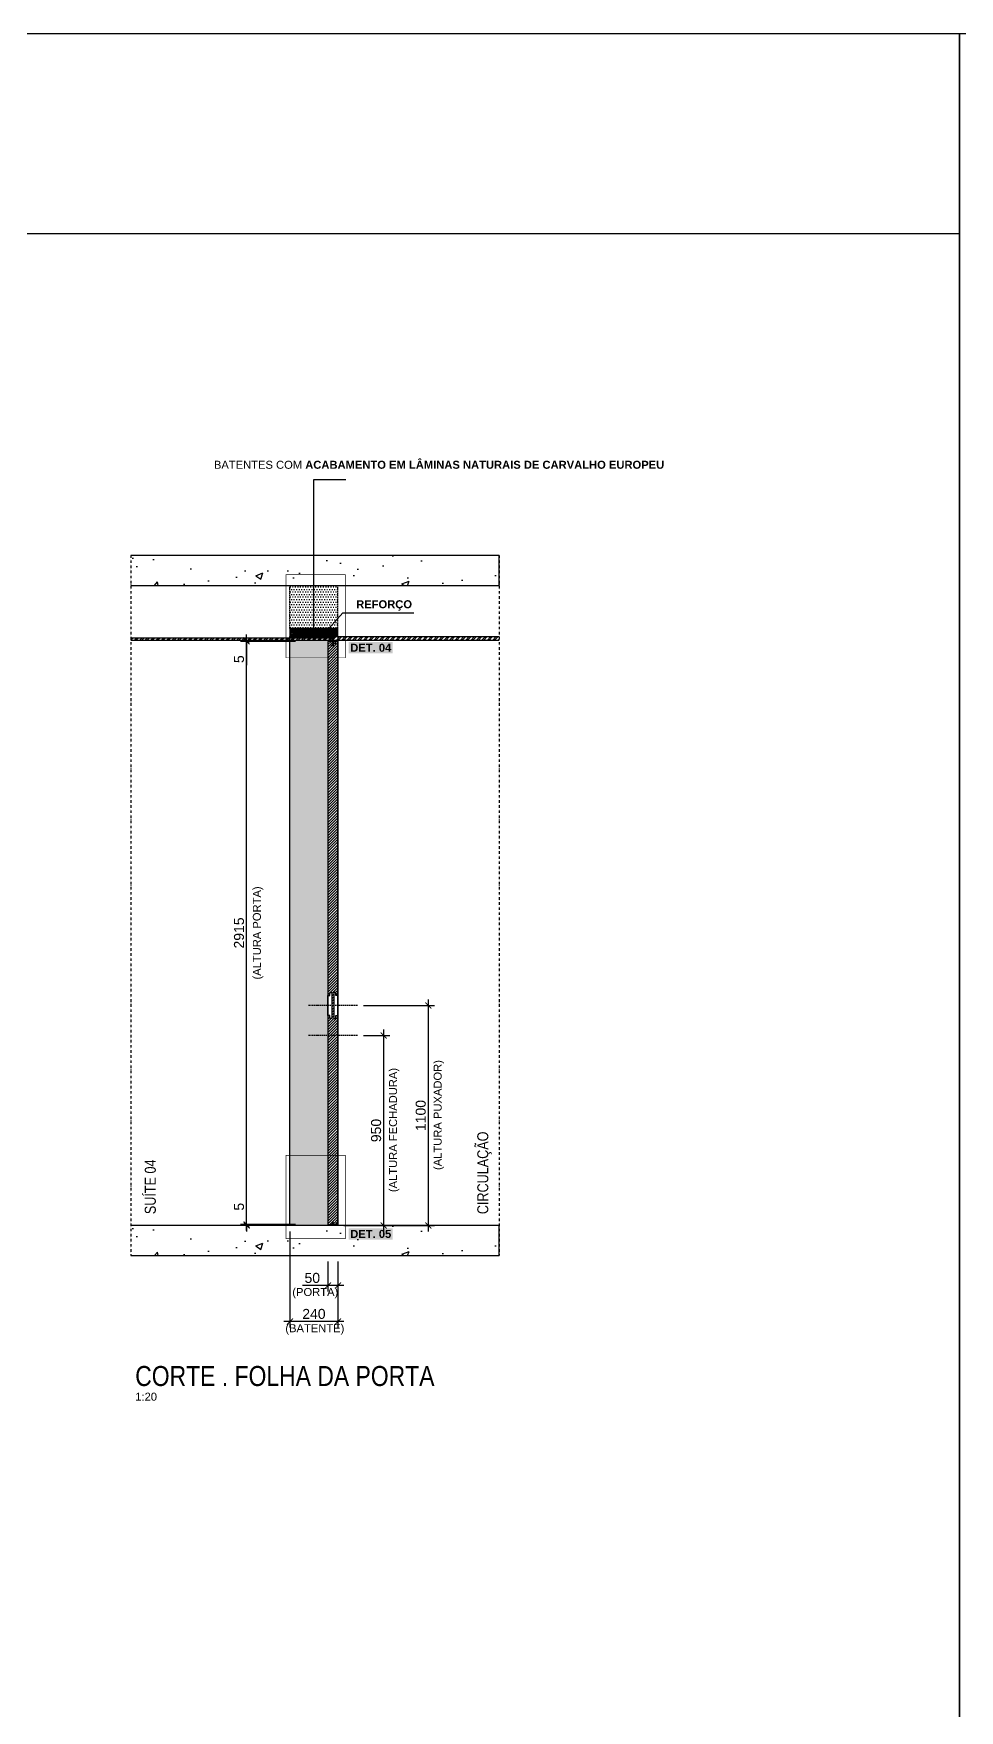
# Model space of a CAD drawing. Header units: millimetres. Extents: x -63251 to 507826, y 5339 to 217512.
# Drawn here: x 60135 to 64762, y 91065 to 99447 of the extents above; entities that cross this region are included whole.
import ezdxf
from ezdxf import colors
from ezdxf.entities.mleader import LeaderData, LeaderLine
from ezdxf.math import Vec2, Vec3

# ---------------------------------------------------------------- set-up
doc = ezdxf.new("R2010")
doc.units = ezdxf.units.MM
doc.header["$PDMODE"] = 3
doc.linetypes.add('TRAÇO 1-1', pattern=[9.525, 6.35, -3.175])
doc.linetypes.add('TRAÇO E PONTO 1-1', pattern=[25.4, 12.7, -6.35, 0, -6.35])
for name, color, linetype in [('_COMENTÁRIOS ARQ', 30, 'Continuous'), ('COTAS', 9, 'Continuous'), ('DETALHE', 10, 'Continuous'), ('FERRAGEM', 3, 'Continuous'), ('FERRAGENS', 3, 'Continuous'), ('GESSO', 1, 'Continuous'), ('HACHURA', 21, 'Continuous'), ('MARCENARIA', 4, 'Continuous'), ('MARCENARIA . M', 4, 'Continuous'), ('PAREDE', 94, 'Continuous'), ('PROJEÇÃO', 8, 'Continuous'), ('TEXTO', 105, 'Continuous'), ('TEXTO TRAÇO PONTO', 105, 'TRAÇO E PONTO 1-1')]:
    doc.layers.add(name, color=color, linetype=linetype)
doc.layers.add('ARQ-COTA', color=12, linetype='Continuous', lineweight=9)
doc.styles.add('1-1', font='arial.ttf', dxfattribs={"height": 0.2})
doc.styles.add('PADRÃO', font='arial.ttf')
doc.styles.add('TITULO', font='swissck.ttf')
doc.dimstyles.new('1-2', dxfattribs={"dimscale": 2, "dimtxt": 2.5, "dimasz": 1.5, "dimexe": 1.5, "dimexo": 1.5, "dimtad": 1, "dimtxsty": 'PADRÃO', "dimblk": 'ARCHTICK', "dimcen": 2.5, "dimdle": 1.5, "dimclrd": 9, "dimclre": 9, "dimclrt": 6, "dimadec": 0, "dimazin": 0, "dimtfac": 1, "dimtmove": 0, "dimatfit": 3, "dimfxl": 1.25, "dimlwd": -1, "dimlwe": -1, "dimarcsym": 0})
doc.dimstyles.new('1-20', dxfattribs={"dimscale": 20, "dimtxt": 2.5, "dimasz": 1.5, "dimexe": 1.5, "dimexo": 1.5, "dimtad": 1, "dimtxsty": 'PADRÃO', "dimblk": 'ARCHTICK', "dimcen": 2.5, "dimdle": 1.5, "dimclrd": 9, "dimclre": 9, "dimclrt": 6, "dimadec": 0, "dimazin": 0, "dimtfac": 1, "dimtmove": 0, "dimatfit": 3, "dimfxl": 1.25, "dimlwd": -1, "dimlwe": -1, "dimarcsym": 0})

# ---------------------------------------------------------------- blocks, each defined once
blk = doc.blocks.new('_ArchTick')
at = {"color": 0, "linetype": 'ByBlock', "const_width": 0.15}
blk.add_lwpolyline([(-0.5, -0.5), (0.5, 0.5)], dxfattribs=at)
blk = doc.blocks.new('*D1468')
at = {"layer": 'Defpoints', "color": 0, "transparency": 16777216}
for p in [(61753.1, 94589), (62107.9, 94589), (61884.9, 93489)]:
    blk.add_point(p, dxfattribs=at)
at = {"layer": 'PAREDE', "color": 9, "transparency": 16777216}
for p, q in [((61783.1, 94589), (62137.9, 94589)), ((62107.9, 93459), (62107.9, 94619)), ((61914.9, 93489), (62137.9, 93489))]:
    blk.add_line(p, q, dxfattribs=at)
at = {"layer": 'PAREDE', "color": 9, "transparency": 16777216, "xscale": 30, "yscale": 30, "zscale": 30}
for p, rotation in [((62107.9, 94589), 90), ((62107.9, 93489), 270)]:
    blk.add_blockref('_ArchTick', p, dxfattribs=dict(at, rotation=rotation))
at = {"layer": 'PAREDE', "color": 6, "transparency": 16777216, "insert": (62069.9, 94039), "char_height": 50, "attachment_point": 5, "rotation": 90, "style": 'PADRÃO'}
blk.add_mtext('1100', dxfattribs=at)
blk = doc.blocks.new('*D1469')
at = {"layer": 'Defpoints', "color": 0, "transparency": 16777216}
for p in [(61753.1, 94439), (61884.9, 94439), (61655.9, 93489)]:
    blk.add_point(p, dxfattribs=at)
at = {"layer": 'PAREDE', "color": 9, "transparency": 16777216}
for p, q in [((61884.9, 93459), (61884.9, 94469)), ((61783.1, 94439), (61914.9, 94439)), ((61685.9, 93489), (61914.9, 93489))]:
    blk.add_line(p, q, dxfattribs=at)
at = {"layer": 'PAREDE', "color": 9, "transparency": 16777216, "xscale": 30, "yscale": 30, "zscale": 30}
for p, rotation in [((61884.9, 94439), 90), ((61884.9, 93489), 270)]:
    blk.add_blockref('_ArchTick', p, dxfattribs=dict(at, rotation=rotation))
at = {"layer": 'PAREDE', "color": 6, "transparency": 16777216, "insert": (61846.9, 93964), "char_height": 50, "attachment_point": 5, "rotation": 90, "style": 'PADRÃO'}
blk.add_mtext('950', dxfattribs=at)
blk = doc.blocks.new('*D1470')
at = {"layer": 'Defpoints', "color": 0, "transparency": 16777216}
for p in [(61199.5, 96409), (61473.5, 96409), (61473.5, 93494)]:
    blk.add_point(p, dxfattribs=at)
at = {"layer": 'MARCENARIA . M', "color": 9, "transparency": 16777216}
for p, q in [((61443.5, 96409), (61169.5, 96409)), ((61199.5, 93464), (61199.5, 96439)), ((61443.5, 93494), (61169.5, 93494))]:
    blk.add_line(p, q, dxfattribs=at)
at = {"layer": 'MARCENARIA . M', "color": 9, "transparency": 16777216, "xscale": 30, "yscale": 30, "zscale": 30}
for p, rotation in [((61199.5, 96409), 90), ((61199.5, 93494), 270)]:
    blk.add_blockref('_ArchTick', p, dxfattribs=dict(at, rotation=rotation))
at = {"layer": 'MARCENARIA . M', "color": 6, "transparency": 16777216, "insert": (61161.5, 94951.5), "char_height": 50, "attachment_point": 5, "rotation": 90, "style": 'PADRÃO'}
blk.add_mtext('2915', dxfattribs=at)
blk = doc.blocks.new('*D1471')
at = {"layer": 'Defpoints', "color": 0, "transparency": 16777216}
for p in [(61199.5, 96409), (61473.5, 96414), (61473.5, 96409)]:
    blk.add_point(p, dxfattribs=at)
at = {"layer": 'MARCENARIA . M', "color": 9, "transparency": 16777216}
for p, q in [((61443.5, 96414), (61169.5, 96414)), ((61443.5, 96409), (61169.5, 96409)), ((61199.5, 96414), (61199.5, 96444)), ((61199.5, 96414), (61199.5, 96409)), ((61199.5, 96409), (61199.5, 96290.8))]:
    blk.add_line(p, q, dxfattribs=at)
at = {"layer": 'MARCENARIA . M', "color": 9, "transparency": 16777216, "xscale": 30, "yscale": 30, "zscale": 30}
for p, rotation in [((61199.5, 96414), 270), ((61199.5, 96409), 90)]:
    blk.add_blockref('_ArchTick', p, dxfattribs=dict(at, rotation=rotation))
at = {"layer": 'MARCENARIA . M', "color": 6, "transparency": 16777216, "insert": (61161.6, 96319.9), "char_height": 50, "attachment_point": 5, "rotation": 90, "style": 'PADRÃO'}
blk.add_mtext('5', dxfattribs=at)
blk = doc.blocks.new('*D1472')
at = {"layer": 'Defpoints', "color": 0, "transparency": 16777216}
for p in [(61199.5, 93494), (61473.5, 93494), (61473.5, 93489)]:
    blk.add_point(p, dxfattribs=at)
at = {"layer": 'MARCENARIA . M', "color": 9, "transparency": 16777216}
for p, q in [((61199.5, 93494), (61199.5, 93612.1)), ((61443.5, 93494), (61169.5, 93494)), ((61443.5, 93489), (61169.5, 93489)), ((61199.5, 93489), (61199.5, 93494)), ((61199.5, 93489), (61199.5, 93459))]:
    blk.add_line(p, q, dxfattribs=at)
at = {"layer": 'MARCENARIA . M', "color": 9, "transparency": 16777216, "xscale": 30, "yscale": 30, "zscale": 30}
for p, rotation in [((61199.5, 93494), 270), ((61199.5, 93489), 90)]:
    blk.add_blockref('_ArchTick', p, dxfattribs=dict(at, rotation=rotation))
at = {"layer": 'MARCENARIA . M', "color": 6, "transparency": 16777216, "insert": (61161.6, 93583), "char_height": 50, "attachment_point": 5, "rotation": 90, "style": 'PADRÃO'}
blk.add_mtext('5', dxfattribs=at)
blk = doc.blocks.new('*D1473')
at = {"layer": 'Defpoints', "color": 0, "transparency": 16777216}
for p in [(61605.9, 93339), (61655.9, 93339), (61605.9, 93189)]:
    blk.add_point(p, dxfattribs=at)
at = {"layer": 'PAREDE', "color": 9, "transparency": 16777216}
for p, q in [((61605.9, 93309), (61605.9, 93159)), ((61655.9, 93309), (61655.9, 93159)), ((61605.9, 93189), (61479.5, 93189)), ((61685.9, 93189), (61605.9, 93189))]:
    blk.add_line(p, q, dxfattribs=at)
at = {"layer": 'PAREDE', "color": 9, "transparency": 16777216, "xscale": 30, "yscale": 30, "zscale": 30, "rotation": 180}
blk.add_blockref('_ArchTick', (61605.9, 93189), dxfattribs=at)
at = {"layer": 'PAREDE', "color": 9, "transparency": 16777216, "xscale": 30, "yscale": 30, "zscale": 30}
blk.add_blockref('_ArchTick', (61655.9, 93189), dxfattribs=at)
at = {"layer": 'PAREDE', "color": 6, "transparency": 16777216, "insert": (61527.7, 93227), "char_height": 50, "attachment_point": 5, "style": 'PADRÃO'}
blk.add_mtext('50', dxfattribs=at)
blk = doc.blocks.new('*D1474')
at = {"layer": 'Defpoints', "color": 0, "transparency": 16777216}
for p in [(61415.9, 93489), (61655.9, 93189), (61415.9, 93009)]:
    blk.add_point(p, dxfattribs=at)
at = {"layer": 'PAREDE', "color": 9, "transparency": 16777216}
for p, q in [((61415.9, 93459), (61415.9, 92979)), ((61655.9, 93159), (61655.9, 92979)), ((61685.9, 93009), (61385.9, 93009))]:
    blk.add_line(p, q, dxfattribs=at)
at = {"layer": 'PAREDE', "color": 9, "transparency": 16777216, "xscale": 30, "yscale": 30, "zscale": 30, "rotation": 180}
blk.add_blockref('_ArchTick', (61415.9, 93009), dxfattribs=at)
at = {"layer": 'PAREDE', "color": 9, "transparency": 16777216, "xscale": 30, "yscale": 30, "zscale": 30}
blk.add_blockref('_ArchTick', (61655.9, 93009), dxfattribs=at)
at = {"layer": 'PAREDE', "color": 6, "transparency": 16777216, "insert": (61535.9, 93047), "char_height": 50, "attachment_point": 5, "style": 'PADRÃO'}
blk.add_mtext('240', dxfattribs=at)
blk = doc.blocks.new('ESCOVA DE VEDAÇÃO')
at = {"layer": 'FERRAGEM'}
blk.add_lwpolyline([(-1.5, -4), (1.5, -4), (2, -0.5, 0.25), (-2, -0.5)], format="xyb", close=True, dxfattribs=at)
at = {"layer": 'FERRAGEM', "color": 8}
for points in [[(-1, -4), (-3, -16)], [(-0.8, -4), (-2.3, -16)], [(-0.6, -4), (-1.6, -16)], [(-0.3, -4), (-1, -16)], [(-0.2, -4), (-0.4, -16)], [(0.1, -4), (0.3, -16)], [(0.3, -4), (1, -16)], [(0.6, -4), (1.6, -16)], [(0.8, -4), (2.3, -16)], [(1, -4), (3, -16)]]:
    blk.add_lwpolyline(points, dxfattribs=at)
blk = doc.blocks.new('*D1129')
at = {"layer": 'ARQ-COTA', "color": 9, "transparency": 16777216}
for p, q in [((61628.9, 96394.9), (61628.9, 96384.6)), ((61632.9, 96394.9), (61632.9, 96384.6)), ((61628.9, 96387.6), (61620, 96387.6)), ((61635.9, 96387.6), (61628.9, 96387.6))]:
    blk.add_line(p, q, dxfattribs=at)
at = {"layer": 'Defpoints', "color": 0, "transparency": 16777216}
for p in [(61628.9, 96397.9), (61632.9, 96397.9), (61628.9, 96387.6)]:
    blk.add_point(p, dxfattribs=at)
at = {"layer": 'ARQ-COTA', "color": 9, "transparency": 16777216, "xscale": 3, "yscale": 3, "zscale": 3, "rotation": 180}
blk.add_blockref('_ArchTick', (61628.9, 96387.6), dxfattribs=at)
at = {"layer": 'ARQ-COTA', "color": 9, "transparency": 16777216, "xscale": 3, "yscale": 3, "zscale": 3}
blk.add_blockref('_ArchTick', (61632.9, 96387.6), dxfattribs=at)
at = {"layer": 'ARQ-COTA', "color": 6, "transparency": 16777216, "insert": (61623, 96391.4), "char_height": 5, "attachment_point": 5, "style": 'PADRÃO'}
blk.add_mtext('4', dxfattribs=at)
blk = doc.blocks.new('*D1130')
at = {"layer": 'ARQ-COTA', "color": 9, "transparency": 16777216}
for p, q in [((61635.9, 96397.9), (61646.1, 96397.9)), ((61638.1, 96408.9), (61646.1, 96408.9)), ((61643.1, 96411.9), (61643.1, 96394.9))]:
    blk.add_line(p, q, dxfattribs=at)
at = {"layer": 'Defpoints', "color": 0, "transparency": 16777216}
for p in [(61632.9, 96397.9), (61635.1, 96408.9), (61643.1, 96397.9)]:
    blk.add_point(p, dxfattribs=at)
at = {"layer": 'ARQ-COTA', "color": 9, "transparency": 16777216, "xscale": 3, "yscale": 3, "zscale": 3}
for p, rotation in [((61643.1, 96408.9), 90), ((61643.1, 96397.9), 270)]:
    blk.add_blockref('_ArchTick', p, dxfattribs=dict(at, rotation=rotation))
at = {"layer": 'ARQ-COTA', "color": 6, "transparency": 16777216, "insert": (61639.4, 96403.4), "char_height": 5, "attachment_point": 5, "rotation": 90, "style": 'PADRÃO'}
blk.add_mtext('11', dxfattribs=at)

msp = doc.modelspace()

# ---------------------------------------------------------------- hatches: boundary and pattern name
at = {"layer": 'FERRAGENS', "true_color": 0x939598}
h = msp.add_hatch(color=252, dxfattribs=at)
h.dxf.hatch_style = 1
h.paths.add_polyline_path([(61629.93, 96416.953), (61629.93, 96414.453), (61631.93, 96414.453), (61631.93, 96426.453), (61611.93, 96426.453), (61611.93, 96426.953), (61632.43, 96426.953), (61632.43, 96413.953), (61629.43, 96413.953), (61629.43, 96416.953)])
at = {"layer": 'HACHURA'}
h = msp.add_hatch(dxfattribs=at)
h.set_pattern_fill('AR-CONC', color=21, scale=2)
h.set_pattern_definition([(50, (17566.97, 74136.82), (364.3693, -31.8782), [38.1, -419.1]), (355, (17566.97, 74136.82), (-70.4868, 382.1137), [30.48, -335.2812]), (100.45144, (17597.33, 74134.17), (293.8825, 350.2355), [32.38, -356.1805]), (46.1842, (17566.97, 74238.42), (542.158, -84.0847), [57.15, -628.65]), (96.6356, (17612.15, 74231.4), (474.808, 494.852), [48.57, -534.271]), (351.1842, (17566.97, 74238.4), (474.808, 494.852), [45.72, -502.9195]), (21, (17617.77, 74213.02), (303.2288, -204.5304), [38.1, -419.1]), (326, (17617.77, 74213.02), (123.604, 368.376), [30.48, -335.28]), (71.45144, (17643.04, 74195.98), (426.8328, 163.8455), [32.38, -356.18]), (37.5, (17566.97, 74136.82), (6.1772, 169.11008), [0, -331.216, 0, -340.36, 0, -336.55]), (7.5, (17566.97, 74136.82), (133.6393, 200.36115), [0, -194.056, 0, -323.596, 0, -128.27]), (327.5, (17453.68, 74136.82), (271.1812, -11.4575), [0, -127, 0, -396.24, 0, -525.78]), (317.5, (17402.88, 74136.82), (296.2584, 50.853), [0, -165.1, 0, -263.144, 0, -373.38])])
h.paths.add_polyline_path([(60620.935, 96838.952), (60620.935, 96688.952), (62462.924, 96688.952), (62462.924, 96838.952)])
h = msp.add_hatch(dxfattribs=at)
h.set_pattern_fill('ANSI32', color=8, scale=2)
h.set_pattern_definition([(45, (1239.217, -12771.782), (-13.4703842, 13.4703842), []), (45, (1248.198, -12771.782), (-13.4703842, 13.4703842), [])])
h.paths.add_polyline_path([(60620.935, 96426.452), (60620.935, 96413.952), (61629.43, 96413.952), (61629.43, 96426.452)])
at = {"layer": 'HACHURA', "true_color": 0x636466}
h = msp.add_hatch(dxfattribs=at)
h.set_pattern_fill('PATRON00077', color=251, scale=40, angle=135, pattern_type=2)
h.set_pattern_definition([(135, (1346.146, -12772.54), (-56.568542, 4e-15), [2, -38]), (225, (1324.933, -12771.125), (-7e-15, -56.568542), [4, -36]), (180, (1333.418, -12773.953), (-28.284271, -28.284271), [2.828, -8.484, 2.828, -5.656, 19.8, -16.9725425]), (180, (1348.975, -12772.54), (-28.284271, -28.284271), [2.8284, -5.6568, 2.8284, -45.2549425]), (180, (1336.247, -12765.468), (-28.284271, -28.284271), [2.8284, -53.740142]), (180, (1334.833, -12761.225), (-28.284271, -28.284271), [2.8284, -53.740142]), (180, (1336.247, -12768.297), (-28.284271, -28.284271), [2.8284, -53.740142]), (180, (1336.247, -12771.125), (-28.284271, -28.284271), [5.6568, -50.911742]), (180, (1307.963, -12785.267), (-28.284271, -28.284271), [5.6568, -50.911742]), (180, (1337.66, -12775.368), (-28.284271, -28.284271), [11.3136, -45.254942]), (180, (1337.66, -12778.196), (-28.284271, -28.284271), [11.3136, -45.254942]), (180, (1310.79, -12768.297), (-28.284271, -28.284271), [11.3136, -45.254942]), (180, (1336.247, -12782.44), (-28.284271, -28.284271), [8.48528, -48.083262]), (180, (1337.66, -12792.338), (-28.284271, -28.284271), [8.48528, -48.083262]), (180, (1337.66, -12786.68), (-28.284271, -28.284271), [8.48528, -48.083262]), (180, (1310.79, -12776.782), (-28.284271, -28.284271), [14.142136, -42.426406]), (180, (1312.205, -12781.024), (-28.284271, -28.284271), [14.142136, -42.426406]), (180, (1316.448, -12771.125), (-28.284271, -28.284271), [19.79899, -36.769553]), (161.565051, (1340.49, -12772.54), (-28.2842713, 28.2842712), [4.472136, -84.970583]), (161.565051, (1326.347, -12775.368), (-28.2842713, 28.2842712), [4.472136, -84.970583]), (161.565051, (1330.59, -12773.953), (-28.2842713, 28.2842712), [4.472136, -84.970583]), (161.565051, (1344.732, -12771.125), (-28.2842713, 28.2842712), [8.944272, -80.498447]), (161.565051, (1326.347, -12778.196), (-28.2842713, 28.2842712), [13.416408, -76.026311]), (161.565051, (1327.762, -12782.439), (-28.2842713, 28.2842712), [17.888544, -71.554175]), (161.565051, (1329.176, -12786.681), (-28.2842713, 28.2842712), [17.888544, -71.554175]), (161.565051, (1324.933, -12799.41), (-28.2842713, 28.2842712), [17.888544, -71.554175]), (161.565051, (1327.762, -12796.58), (-28.2842713, 28.2842712), [22.36068, -67.082039]), (161.565051, (1329.176, -12792.338), (-28.2842713, 28.2842712), [22.36068, -67.082039]), (198.434949, (1330.59, -12771.125), (-28.2842712, -28.2842712), [4.472136, -84.970583]), (198.434949, (1337.661, -12772.54), (-28.2842712, -28.2842712), [4.472136, -84.970583]), (198.434949, (1346.146, -12772.54), (-28.2842712, -28.2842712), [8.944272, -80.498447]), (198.434949, (1333.418, -12768.297), (-28.2842712, -28.2842712), [8.944272, -80.498447]), (198.434949, (1350.389, -12773.953), (-28.2842712, -28.2842712), [13.416408, -76.026311]), (198.434949, (1353.217, -12776.782), (-28.2842712, -28.2842712), [17.888544, -71.554175]), (198.434949, (1326.347, -12752.74), (-28.2842712, -28.2842712), [17.888544, -71.554175]), (198.434949, (1333.418, -12765.468), (-28.2842712, -28.2842712), [17.888544, -71.554175]), (198.434949, (1330.59, -12756.983), (-28.2842712, -28.2842712), [22.36068, -67.082039]), (198.434949, (1332.004, -12761.225), (-28.2842712, -28.2842712), [22.36068, -67.082039])])
h.paths.add_polyline_path([(61415.93, 96473.952), (61415.93, 96433.952), (61655.93, 96433.952), (61655.93, 96473.952)])
at = {"layer": 'HACHURA', "true_color": 0xba9673}
h = msp.add_hatch(color=33, dxfattribs=at)
h.dxf.hatch_style = 1
h.paths.add_polyline_path([(61655.93, 96433.952), (61415.93, 96433.952), (61415.93, 96426.452), (61611.93, 96426.452), (61611.93, 96426.953), (61632.43, 96426.953), (61632.43, 96432.952), (61655.93, 96432.952)])
h.paths.add_polyline_path([(61655.93, 93488.953), (61415.93, 93488.953), (61415.93, 96413.952), (61655.93, 96413.952), (61655.93, 96408.952), (61605.93, 96408.952), (61605.93, 93493.952), (61655.93, 93493.952)])
at = {"layer": 'HACHURA'}
h = msp.add_hatch(dxfattribs=at)
h.set_pattern_fill('ANSI32', color=8, scale=2)
h.set_pattern_definition([(45, (17586.967, 71185.824), (-13.470384, 13.470384), []), (45, (17595.948, 71185.824), (-13.470384, 13.470384), [])])
h.paths.add_polyline_path([(62460.924, 96413.952), (62460.924, 96432.952), (61632.43, 96432.952), (61632.43, 96413.952)])
h = msp.add_hatch(dxfattribs=at)
h.set_pattern_fill('AR-CONC', color=21, scale=2)
h.set_pattern_definition([(50, (17566.97, 70786.82), (364.3693, -31.8782), [38.1, -419.1]), (355, (17566.97, 70786.82), (-70.4868, 382.1137), [30.48, -335.2812]), (100.45144, (17597.33, 70784.17), (293.8825, 350.2355), [32.38, -356.1805]), (46.1842, (17566.97, 70888.42), (542.158, -84.0847), [57.15, -628.65]), (96.6356, (17612.15, 70881.4), (474.808, 494.852), [48.57, -534.271]), (351.1842, (17566.97, 70888.4), (474.808, 494.852), [45.72, -502.9195]), (21, (17617.77, 70863.02), (303.2288, -204.5304), [38.1, -419.1]), (326, (17617.77, 70863.02), (123.604, 368.376), [30.48, -335.28]), (71.45144, (17643.04, 70845.98), (426.8328, 163.8455), [32.38, -356.18]), (37.5, (17566.97, 70786.82), (6.1772, 169.11008), [0, -331.216, 0, -340.36, 0, -336.55]), (7.5, (17566.97, 70786.82), (133.6393, 200.36115), [0, -194.056, 0, -323.596, 0, -128.27]), (327.5, (17453.68, 70786.82), (271.1812, -11.4575), [0, -127, 0, -396.24, 0, -525.78]), (317.5, (17402.88, 70786.82), (296.2584, 50.853), [0, -165.1, 0, -263.144, 0, -373.38])])
h.paths.add_polyline_path([(60620.935, 93488.952), (60620.935, 93338.952), (62462.924, 93338.952), (62462.924, 93488.952)])
at = {"layer": 'PROJEÇÃO', "linetype": 'TRAÇO 1-1'}
h = msp.add_hatch(dxfattribs=at)
h.set_pattern_fill('DOTS', color=8, scale=8)
h.set_pattern_definition([(0, (1353.217, -12754.282), (6.35, 12.7), [0, -12.7])])
h.paths.add_polyline_path([(61415.93, 96688.952), (61415.93, 96473.952), (61655.93, 96473.952), (61655.93, 96688.952)])
h = msp.add_hatch(dxfattribs=at)
h.set_pattern_fill('ANSI31', color=8, scale=3)
h.set_pattern_definition([(45, (1353.217, -12756.782), (-6.7351921, 6.7351921), [])])
h.paths.add_polyline_path([(61655.93, 96408.952), (61632.93, 96408.948), (61632.93, 96397.948), (61628.93, 96397.948), (61628.93, 96408.953), (61605.93, 96408.953), (61605.93, 94638.953), (61615.93, 94638.953), (61615.93, 94653.953), (61625.93, 94653.953), (61625.93, 94523.953), (61615.93, 94523.953), (61615.93, 94538.953), (61605.93, 94538.953), (61605.93, 93493.953), (61628.93, 93493.953), (61628.929, 93504.952), (61632.929, 93504.953), (61632.93, 93493.953), (61655.93, 93493.953), (61655.93, 94538.953), (61645.93, 94538.953), (61645.93, 94523.953), (61635.93, 94523.953), (61635.93, 94653.953), (61645.93, 94653.953), (61645.93, 94638.953), (61655.93, 94638.953)])

# ---------------------------------------------------------------- linework, layer by layer
at = {"layer": 'DETALHE', "linetype": 'TRAÇO 1-1', "ltscale": 0.4, "const_width": 3}
for points in [[(61692.808, 96326.566), (61692.808, 96742.424), (61396.58, 96742.424), (61396.58, 96326.566)], [(61692.808, 93423.688), (61692.808, 93839.546), (61396.58, 93839.546), (61396.58, 93423.688)]]:
    msp.add_lwpolyline(points, close=True, dxfattribs=at)
at = {"layer": 'FERRAGEM'}
msp.add_lwpolyline([(61415.93, 96433.952), (61655.93, 96433.952), (61655.93, 96473.952), (61415.93, 96473.952)], close=True, dxfattribs=at)
at = {"layer": 'FERRAGENS'}
msp.add_lwpolyline([(61629.43, 96416.953), (61629.43, 96413.953), (61632.43, 96413.953), (61632.43, 96426.953), (61611.93, 96426.953), (61611.93, 96426.453), (61631.93, 96426.453), (61631.93, 96414.453), (61629.93, 96414.453), (61629.93, 96416.953)], close=True, dxfattribs=at)
at = {"layer": 'GESSO', "color": 1}
for points in [[(60620.935, 96426.452), (61629.43, 96426.452), (61629.43, 96413.952), (60620.935, 96413.952)], [(62460.924, 96413.952), (61632.43, 96413.952), (61632.43, 96432.952), (62460.924, 96432.952)]]:
    msp.add_lwpolyline(points, dxfattribs=at)
at = {"layer": 'MARCENARIA'}
msp.add_lwpolyline([(61611.182, 96473.952), (61679.554, 96552.013), (62036.001, 96552.013)], dxfattribs=at)
for points in [[(61415.93, 96433.952), (61655.93, 96433.952), (61655.93, 93488.952), (61415.93, 93488.952)], [(61655.93, 96408.952), (61632.93, 96408.948), (61632.93, 96397.948), (61628.93, 96397.948), (61628.93, 96408.953), (61605.93, 96408.953), (61605.93, 93493.953), (61628.93, 93493.953), (61628.929, 93504.952), (61632.929, 93504.953), (61632.93, 93493.953), (61655.93, 93493.953)], [(61605.93, 94538.953), (61605.93, 94638.953), (61615.93, 94638.953), (61615.93, 94653.953), (61625.93, 94653.953), (61625.93, 94523.953), (61615.93, 94523.953), (61615.93, 94538.953)], [(61655.93, 94538.953), (61655.93, 94638.953), (61645.93, 94638.953), (61645.93, 94653.953), (61635.93, 94653.953), (61635.93, 94523.953), (61645.93, 94523.953), (61645.93, 94538.953)]]:
    msp.add_lwpolyline(points, close=True, dxfattribs=at)
at = {"layer": 'MARCENARIA . M', "color": 3}
msp.add_line((53913.399, 98447.06), (64762.154, 98447.06), dxfattribs=at)
for points in [[(64762.154, 99447.06), (64762.154, 87777.159), (53913.399, 87777.159), (53913.399, 99447.06)], [(75493.551, 99447.06), (75493.551, 87777.159), (64762.154, 87777.159), (64762.154, 99447.06)]]:
    msp.add_lwpolyline(points, close=True, dxfattribs=at)
at = {"layer": 'PAREDE', "color": 10, "linetype": 'TRAÇO 1-1'}
for p, q in [((61753.103, 94588.952), (61508.721, 94588.952)), ((61753.103, 94438.952), (61508.721, 94438.952))]:
    msp.add_line(p, q, dxfattribs=at)
at = {"layer": 'PAREDE'}
for points in [[(60620.935, 96688.952), (62460.924, 96688.952), (62460.924, 96838.952), (60620.935, 96838.952)], [(60620.935, 93338.952), (62460.924, 93338.952), (62460.924, 93488.952), (60620.935, 93488.952)]]:
    msp.add_lwpolyline(points, dxfattribs=at)
at = {"layer": 'PROJEÇÃO', "color": 8, "linetype": 'TRAÇO 1-1'}
for p, q in [((61415.93, 96473.952), (61415.93, 96688.952)), ((61655.93, 96473.952), (61655.93, 96688.952))]:
    msp.add_line(p, q, dxfattribs=at)
at = {"layer": 'TEXTO TRAÇO PONTO'}
for p, q in [((60620.935, 96838.952), (60620.935, 93338.952)), ((62460.924, 96838.952), (62460.924, 93338.952))]:
    msp.add_line(p, q, dxfattribs=at)

# ---------------------------------------------------------------- block references
at = {"layer": '_COMENTÁRIOS ARQ', "xscale": -1, "rotation": 180}
msp.add_blockref('ESCOVA DE VEDAÇÃO', (61630.93, 96397.948), dxfattribs=at)
at = {"layer": '_COMENTÁRIOS ARQ'}
msp.add_blockref('ESCOVA DE VEDAÇÃO', (61630.93, 93504.953), dxfattribs=at)

# ---------------------------------------------------------------- texts
at = {"layer": 'COTAS', "color": 6, "char_height": 40, "width": 1350, "attachment_point": 8, "rotation": 90, "style": 'PADRÃO'}
for s, insert in [('(ALTURA PORTA)', (61282.825, 94951.452)), ('(ALTURA PUXADOR)', (62186.293, 94041.452)), ('(ALTURA FECHADURA)', (61963.295, 93966.452))]:
    msp.add_mtext(s, dxfattribs=dict(at, insert=insert))
at = {"layer": 'COTAS', "color": 6, "char_height": 40, "width": 1348, "attachment_point": 2, "style": 'PADRÃO'}
for s, insert in [('(PORTA)', (61542.703, 93176.861)), ('(BATENTE)', (61540.464, 92995.785))]:
    msp.add_mtext(s, dxfattribs=dict(at, insert=insert))
at = {"layer": 'DETALHE', "color": 105, "char_height": 40, "width": 203.41444, "attachment_point": 1, "style": 'PADRÃO', "bg_fill": 1, "box_fill_scale": 1.2, "bg_fill_color": 50, "bg_fill_transparency": 0}
for s, insert in [('{\\fArial|b1|i0|c0|p34;DET. 04}', (61717.484, 96397.035)), ('{\\fArial|b1|i0|c0|p34;DET. 05}', (61717.484, 93467.077))]:
    msp.add_mtext(s, dxfattribs=dict(at, insert=insert))
at = {"layer": 'TEXTO', "char_height": 40, "style": 'PADRÃO'}
for s, insert, width, attachment_point in [('\\pxql;{\\fArial|b1|i0|c0|p34;\\C8;REFORÇO}', (62043.554, 96614.48), 593.31214, 2), ('1:20', (60642.83, 92653.559), 480, 1)]:
    msp.add_mtext(s, dxfattribs=dict(at, insert=insert, width=width, attachment_point=attachment_point))
at = {"layer": 'TEXTO', "color": 1, "char_height": 55, "width": 695.16158, "attachment_point": 7, "rotation": 90, "style": 'TITULO'}
for s, insert in [('\\pxql;{\\C10;CIRCULAÇÃO}', (62424.274, 93545.977)), ('\\pxql;{\\C10;SUÍTE 04}', (60746.487, 93545.977))]:
    msp.add_mtext(s, dxfattribs=dict(at, insert=insert))
at = {"layer": 'TEXTO', "color": 1, "insert": (60642.83, 92685.559), "char_height": 100, "width": 2667.84777, "attachment_point": 7, "style": 'TITULO'}
msp.add_mtext('CORTE . FOLHA DA PORTA', dxfattribs=at)

# ---------------------------------------------------------------- dimensions: what is measured, and where the dimension line sits
at = {"layer": 'ARQ-COTA'}
dim = msp.add_linear_dim(base=(61628.93, 96387.605), p1=(61632.93, 96397.948), p2=(61628.93, 96397.949), dimstyle='1-2', dxfattribs=at)
dim.commit()
dim.dimension.update_dxf_attribs({"geometry": '*D1129', "text_midpoint": (61622.95, 96391.355)})
dim = msp.add_linear_dim(base=(61643.143, 96397.948), p1=(61635.111, 96408.948), p2=(61632.93, 96397.948), angle=270, dimstyle='1-2', dxfattribs=at)
dim.commit()
dim.dimension.update_dxf_attribs({"geometry": '*D1130', "text_midpoint": (61639.382, 96403.448)})
at = {"layer": 'MARCENARIA . M', "color": 2}
for base, p1, p2, picture, middle in [((61199.549, 96408.952), (61473.549, 93493.952), (61473.549, 96408.952), '*D1470', (61161.521, 94951.452)), ((61199.549, 96408.952), (61473.549, 96413.952), (61473.549, 96408.952), '*D1471', (61161.623, 96319.877)), ((61199.549, 93493.952), (61473.549, 93488.952), (61473.549, 93493.952), '*D1472', (61161.623, 93583.028))]:
    dim = msp.add_linear_dim(base=base, p1=p1, p2=p2, angle=90, dimstyle='1-20', dxfattribs=at)
    dim.commit()
    dim.dimension.update_dxf_attribs({"geometry": picture, "text_midpoint": middle})
at = {"layer": 'PAREDE', "color": 6}
for base, p1, p2, angle, picture, middle in [((62107.948, 94588.952), (61884.95, 93488.952), (61753.103, 94588.952), 90, '*D1468', (62069.919, 94038.952)), ((61884.95, 94438.952), (61655.93, 93488.952), (61753.103, 94438.952), 90, '*D1469', (61846.921, 93963.952)), ((61415.93, 93008.952), (61655.93, 93188.952), (61415.93, 93488.952), 180, '*D1474', (61535.93, 93046.981)), ((61605.93, 93188.952), (61655.93, 93338.952), (61605.93, 93338.952), 180, '*D1473', (61527.703, 93226.981))]:
    dim = msp.add_linear_dim(base=base, p1=p1, p2=p2, angle=angle, dimstyle='1-20', dxfattribs=at)
    dim.commit()
    dim.dimension.update_dxf_attribs({"geometry": picture, "text_midpoint": middle})

# ---------------------------------------------------------------- leaders
at = {"layer": 'COTAS'}
ml = msp.add_multileader_mtext('Standard', dxfattribs=at)
ml.set_content('PORTAS DE GIRO COM {\\fArial|b1|i0|c0|p34;\\C10;ACABAMENTO} {\\fArial|b1|i0|c0|p34;EM LÂMINAS NATURAIS DE CARVALHO EUROPEU}', color=105, style='1-1')
ml.set_leader_properties(color=256, linetype='ByLayer', lineweight=-1)
ml.build(insert=Vec2(0, 0))
ml.multileader.update_dxf_attribs({"text_left_attachment_type": 2, "text_right_attachment_type": 2, "dogleg_length": 0.36, "arrow_head_size": 20, "scale": 200})
ctx = ml.context
ctx.base_point, ctx.scale, ctx.char_height, ctx.arrow_head_size, ctx.landing_gap_size, ctx.plane_origin = Vec3(57220.537, 97218.736), 200, 40, 20, 40, Vec3(56243.021, 96904.568)
ctx.left_attachment, ctx.right_attachment, ctx.text_align_type = 2, 2, 1
notes = []
notes.append((ctx, [(1, (1, 1, 0), (58142.769, 97218.736), (-1, 0), 72, [(0, [(56578.435, 96408.952)], 0, []), (1, [(59053.822, 96408.952), (59053.822, 97218.736)], 0, [])])]))
ctx.mtext.insert, ctx.mtext.width, ctx.mtext.alignment, ctx.mtext.flow_direction = Vec3(57645.653, 97345.285), 923.88687, 2, 5
ml = msp.add_multileader_mtext('Standard', dxfattribs=at)
ml.set_content('BATENTES COM {\\fArial|b1|i0|c0|p34;\\C10;ACABAMENTO} {\\fArial|b1|i0|c0|p34;EM LÂMINAS NATURAIS DE CARVALHO EUROPEU}', color=105, style='1-1')
ml.set_leader_properties(color=256, linetype='ByLayer', lineweight=-1)
ml.build(insert=Vec2(0, 0))
ml.multileader.update_dxf_attribs({"text_left_attachment_type": 2, "text_right_attachment_type": 2, "dogleg_length": 0.36, "arrow_head_size": 20, "scale": 200})
ctx = ml.context
ctx.base_point, ctx.scale, ctx.char_height, ctx.arrow_head_size, ctx.landing_gap_size, ctx.plane_origin = Vec3(61694.561, 97218.736), 200, 40, 20, 40, Vec3(61150.896, 96904.568)
ctx.left_attachment, ctx.right_attachment, ctx.text_align_type = 2, 2, 1
notes.append((ctx, [(0, (1, 1, 0), (61536.039, 97218.736), (1, 0), 158.522, [(0, [(61536.039, 96408.952)], 0, [])])]))
ctx.mtext.insert, ctx.mtext.width, ctx.mtext.alignment, ctx.mtext.flow_direction = Vec3(62161.368, 97311.61), 923.88687, 2, 5
ml = msp.add_multileader_mtext('Standard', dxfattribs=at)
ml.set_content('PORTAS DE GIRO COM {\\fArial|b1|i0|c0|p34;\\C10;ACABAMENTO} {\\fArial|b1|i0|c0|p34;EM LÂMINAS NATURAIS DE CARVALHO EUROPEU}', color=105, style='1-1')
ml.set_leader_properties(color=256, linetype='ByLayer', lineweight=-1)
ml.build(insert=Vec2(0, 0))
ml.multileader.update_dxf_attribs({"text_left_attachment_type": 2, "text_right_attachment_type": 2, "dogleg_length": 0.36, "arrow_head_size": 20, "scale": 200})
ctx = ml.context
ctx.base_point, ctx.scale, ctx.char_height, ctx.arrow_head_size, ctx.landing_gap_size, ctx.plane_origin = Vec3(67732.36, 97218.736), 200, 40, 20, 40, Vec3(66754.844, 96904.568)
ctx.left_attachment, ctx.right_attachment, ctx.text_align_type = 2, 2, 1
notes.append((ctx, [(1, (1, 1, 0), (68654.592, 97218.736), (-1, 0), 72, [(0, [(67090.258, 96408.952)], 0, []), (1, [(69565.645, 96408.952), (69565.645, 97218.736)], 0, [])])]))
ctx.mtext.insert, ctx.mtext.width, ctx.mtext.alignment, ctx.mtext.flow_direction = Vec3(68157.476, 97345.285), 923.88687, 2, 5
ml = msp.add_multileader_mtext('Standard', dxfattribs=at)
ml.set_content('BATENTES COM {\\fArial|b1|i0|c0|p34;\\C10;ACABAMENTO} {\\fArial|b1|i0|c0|p34;EM LÂMINAS NATURAIS DE CARVALHO EUROPEU}', color=105, style='1-1')
ml.set_leader_properties(color=256, linetype='ByLayer', lineweight=-1)
ml.build(insert=Vec2(0, 0))
ml.multileader.update_dxf_attribs({"text_left_attachment_type": 2, "text_right_attachment_type": 2, "dogleg_length": 0.36, "arrow_head_size": 20, "scale": 200})
ctx = ml.context
ctx.base_point, ctx.scale, ctx.char_height, ctx.arrow_head_size, ctx.landing_gap_size, ctx.plane_origin = Vec3(72177.66, 97218.736), 200, 40, 20, 40, Vec3(71633.996, 96904.568)
ctx.left_attachment, ctx.right_attachment, ctx.text_align_type = 2, 2, 1
notes.append((ctx, [(0, (1, 1, 0), (72019.139, 97218.736), (1, 0), 158.522, [(0, [(72019.139, 96408.952)], 0, [])])]))
ctx.mtext.insert, ctx.mtext.width, ctx.mtext.alignment, ctx.mtext.flow_direction = Vec3(72644.468, 97311.61), 923.88687, 2, 5
ml = msp.add_multileader_mtext('Standard', dxfattribs=at)
ml.set_content('PORTAS DE GIRO COM {\\fArial|b1|i0|c0|p34;\\C10;ACABAMENTO} {\\fArial|b1|i0|c0|p34;EM LÂMINAS NATURAIS DE CARVALHO EUROPEU}', color=105, style='1-1')
ml.set_leader_properties(color=256, linetype='ByLayer', lineweight=-1)
ml.build(insert=Vec2(0, 0))
ml.multileader.update_dxf_attribs({"text_left_attachment_type": 2, "text_right_attachment_type": 2, "dogleg_length": 0.36, "arrow_head_size": 20, "scale": 200})
ctx = ml.context
ctx.base_point, ctx.scale, ctx.char_height, ctx.arrow_head_size, ctx.landing_gap_size, ctx.plane_origin = Vec3(78712.612, 97218.736), 200, 40, 20, 40, Vec3(77735.097, 96904.568)
ctx.left_attachment, ctx.right_attachment, ctx.text_align_type = 2, 2, 1
notes.append((ctx, [(1, (1, 1, 0), (79634.844, 97218.736), (-1, 0), 72, [(0, [(78070.51, 96408.952)], 0, []), (1, [(80545.897, 96408.952), (80545.897, 97218.736)], 0, [])])]))
ctx.mtext.insert, ctx.mtext.width, ctx.mtext.alignment, ctx.mtext.flow_direction = Vec3(79137.728, 97345.285), 923.88687, 2, 5
ml = msp.add_multileader_mtext('Standard', dxfattribs=at)
ml.set_content('BATENTES COM {\\fArial|b1|i0|c0|p34;\\C10;ACABAMENTO} {\\fArial|b1|i0|c0|p34;EM LÂMINAS NATURAIS DE CARVALHO EUROPEU}', color=105, style='1-1')
ml.set_leader_properties(color=256, linetype='ByLayer', lineweight=-1)
ml.build(insert=Vec2(0, 0))
ml.multileader.update_dxf_attribs({"text_left_attachment_type": 2, "text_right_attachment_type": 2, "dogleg_length": 0.36, "arrow_head_size": 20, "scale": 200})
ctx = ml.context
ctx.base_point, ctx.scale, ctx.char_height, ctx.arrow_head_size, ctx.landing_gap_size, ctx.plane_origin = Vec3(83026.044, 97218.736), 200, 40, 20, 40, Vec3(82482.38, 96904.568)
ctx.left_attachment, ctx.right_attachment, ctx.text_align_type = 2, 2, 1
notes.append((ctx, [(0, (1, 1, 0), (82867.523, 97218.736), (1, 0), 158.522, [(0, [(82867.523, 96408.952)], 0, [])])]))
ctx.mtext.insert, ctx.mtext.width, ctx.mtext.alignment, ctx.mtext.flow_direction = Vec3(83492.852, 97311.61), 923.88687, 2, 5
ml = msp.add_multileader_mtext('Standard', dxfattribs=at)
ml.set_content('BATENTES COM {\\fArial|b1|i0|c0|p34;\\C10;ACABAMENTO} {\\fArial|b1|i0|c0|p34;EM LÂMINAS NATURAIS DE CARVALHO EUROPEU}', color=105, style='1-1')
ml.set_leader_properties(color=256, linetype='ByLayer', lineweight=-1)
ml.build(insert=Vec2(0, 0))
ml.multileader.update_dxf_attribs({"text_left_attachment_type": 2, "text_right_attachment_type": 2, "dogleg_length": 0.36, "arrow_head_size": 20, "scale": 200})
ctx = ml.context
ctx.base_point, ctx.scale, ctx.char_height, ctx.arrow_head_size, ctx.landing_gap_size, ctx.plane_origin = Vec3(87661.082, 97218.736), 200, 40, 20, 40, Vec3(87117.418, 96904.568)
ctx.left_attachment, ctx.right_attachment, ctx.text_align_type = 2, 2, 1
notes.append((ctx, [(0, (1, 1, 0), (87502.561, 97218.736), (1, 0), 158.522, [(0, [(87502.561, 96408.952)], 0, [])])]))
ctx.mtext.insert, ctx.mtext.width, ctx.mtext.alignment, ctx.mtext.flow_direction = Vec3(88127.89, 97311.61), 923.88687, 2, 5
ml = msp.add_multileader_mtext('Standard', dxfattribs=at)
ml.set_content('BATENTES COM {\\fArial|b1|i0|c0|p34;\\C10;ACABAMENTO} {\\fArial|b1|i0|c0|p34;EM LÂMINAS NATURAIS DE CARVALHO EUROPEU}', color=105, style='1-1')
ml.set_leader_properties(color=256, linetype='ByLayer', lineweight=-1)
ml.build(insert=Vec2(0, 0))
ml.multileader.update_dxf_attribs({"text_left_attachment_type": 2, "text_right_attachment_type": 2, "dogleg_length": 0.36, "arrow_head_size": 20, "scale": 200})
ctx = ml.context
ctx.base_point, ctx.scale, ctx.char_height, ctx.arrow_head_size, ctx.landing_gap_size, ctx.plane_origin = Vec3(92669.664, 97218.736), 200, 40, 20, 40, Vec3(92125.999, 96904.568)
ctx.left_attachment, ctx.right_attachment, ctx.text_align_type = 2, 2, 1
notes.append((ctx, [(0, (1, 1, 0), (92511.142, 97218.736), (1, 0), 158.522, [(0, [(92511.142, 96408.952)], 0, [])])]))
ctx.mtext.insert, ctx.mtext.width, ctx.mtext.alignment, ctx.mtext.flow_direction = Vec3(93136.472, 97311.61), 923.88687, 2, 5
ml = msp.add_multileader_mtext('Standard', dxfattribs=at)
ml.set_content('PORTAS DE GIRO COM {\\fArial|b1|i0|c0|p34;\\C10;ACABAMENTO} {\\fArial|b1|i0|c0|p34;EM LÂMINAS NATURAIS DE CARVALHO EUROPEU}', color=105, style='1-1')
ml.set_leader_properties(color=256, linetype='ByLayer', lineweight=-1)
ml.build(insert=Vec2(0, 0))
ml.multileader.update_dxf_attribs({"text_left_attachment_type": 2, "text_right_attachment_type": 2, "dogleg_length": 0.36, "arrow_head_size": 20, "scale": 200})
ctx = ml.context
ctx.base_point, ctx.scale, ctx.char_height, ctx.arrow_head_size, ctx.landing_gap_size, ctx.plane_origin = Vec3(98119.937, 97218.736), 200, 40, 20, 40, Vec3(96961.015, 96904.568)
ctx.left_attachment, ctx.right_attachment, ctx.text_align_type = 2, 2, 1
notes.append((ctx, [(1, (1, 1, 0), (99042.169, 97218.736), (-1, 0), 72, [(0, [(97346.158, 96408.952)], 0, []), (1, [(99843.983, 96408.952), (99843.983, 97218.736)], 0, [])])]))
ctx.mtext.insert, ctx.mtext.width, ctx.mtext.alignment, ctx.mtext.flow_direction = Vec3(98545.053, 97345.285), 923.88687, 2, 5
ml = msp.add_multileader_mtext('Standard', dxfattribs=at)
ml.set_content('BATENTES COM {\\fArial|b1|i0|c0|p34;\\C10;ACABAMENTO} {\\fArial|b1|i0|c0|p34;EM LÂMINAS NATURAIS DE CARVALHO EUROPEU}', color=105, style='1-1')
ml.set_leader_properties(color=256, linetype='ByLayer', lineweight=-1)
ml.build(insert=Vec2(0, 0))
ml.multileader.update_dxf_attribs({"text_left_attachment_type": 2, "text_right_attachment_type": 2, "dogleg_length": 0.36, "arrow_head_size": 20, "scale": 200})
ctx = ml.context
ctx.base_point, ctx.scale, ctx.char_height, ctx.arrow_head_size, ctx.landing_gap_size, ctx.plane_origin = Vec3(102251.962, 97218.736), 200, 40, 20, 40, Vec3(101708.298, 96904.568)
ctx.left_attachment, ctx.right_attachment, ctx.text_align_type = 2, 2, 1
notes.append((ctx, [(0, (1, 1, 0), (102093.44, 97218.736), (1, 0), 158.522, [(0, [(102093.44, 96408.952)], 0, [])])]))
ctx.mtext.insert, ctx.mtext.width, ctx.mtext.alignment, ctx.mtext.flow_direction = Vec3(102718.77, 97311.61), 923.88687, 2, 5
ml = msp.add_multileader_mtext('Standard', dxfattribs=at)
ml.set_content('LADO CRU PARA RECEBER REVESTIMENTO DE PEDRA ', color=105, style='1-1')
ml.set_leader_properties(color=256, linetype='ByLayer', lineweight=-1)
ml.build(insert=Vec2(0, 0))
ml.multileader.update_dxf_attribs({"text_left_attachment_type": 2, "text_right_attachment_type": 2, "dogleg_length": 0.36, "arrow_head_size": 20, "scale": 200})
ctx = ml.context
ctx.base_point, ctx.scale, ctx.char_height, ctx.arrow_head_size, ctx.landing_gap_size, ctx.plane_origin = Vec3(89944.473, 97218.736), 200, 40, 20, 40, Vec3(89400.809, 96904.568)
ctx.left_attachment, ctx.right_attachment, ctx.text_align_type = 2, 2, 1
notes.append((ctx, [(0, (1, 1, 0), (89785.952, 97218.736), (1, 0), 158.522, [(0, [(89785.952, 96408.952)], 0, [])])]))
ctx.mtext.insert, ctx.mtext.width, ctx.mtext.alignment, ctx.mtext.flow_direction = Vec3(90353.355, 97273.12), 923.88687, 2, 5
for ctx, leaders in notes:
    for number, flags, end, landing, length, lines in leaders:
        leader = LeaderData()
        leader.index, (leader.has_last_leader_line, leader.has_dogleg_vector, leader.attachment_direction) = number, flags
        leader.last_leader_point, leader.dogleg_vector, leader.dogleg_length = Vec3(end), Vec3(landing), length
        for number, points, colour, breaks in lines:
            line = LeaderLine()
            line.index, line.vertices, line.color, line.breaks = number, Vec3.list(points), colors.encode_raw_color(colour), breaks
            leader.lines.append(line)
        ctx.leaders.append(leader)

doc.saveas('drawing.dxf')
